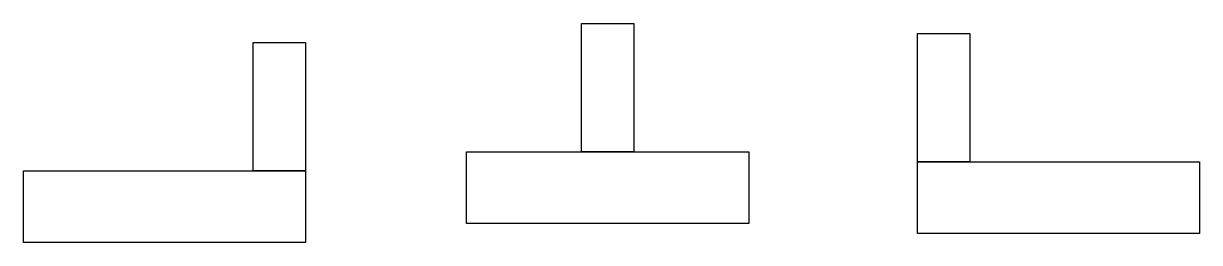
# Model space of a CAD drawing. Header units: millimetres. Extents: x 1.2 to 32.1, y 3.7 to 9.5.
import ezdxf

# ---------------------------------------------------------------- set-up
doc = ezdxf.new("R2010")
doc.units = ezdxf.units.MM
doc.header["$MEASUREMENT"] = 0
doc.layers.get('0').update_dxf_attribs({"true_color": 0xc2ced6})

msp = doc.modelspace()

# ---------------------------------------------------------------- linework, layer by layer
for points in [[(15.876, 9.489), (17.254, 9.489), (17.254, 6.112), (15.876, 6.112)], [(7.251, 8.99), (8.628, 8.99), (8.628, 5.613), (7.251, 5.613)], [(24.707, 9.226), (26.084, 9.226), (26.084, 5.849), (24.707, 5.849)], [(12.857, 6.112), (20.273, 6.112), (20.273, 4.223), (12.857, 4.223)], [(1.213, 5.613), (8.628, 5.613), (8.628, 3.724), (1.213, 3.724)], [(24.707, 5.849), (32.122, 5.849), (32.122, 3.96), (24.707, 3.96)]]:
    msp.add_lwpolyline(points, close=True)

doc.saveas('drawing.dxf')
